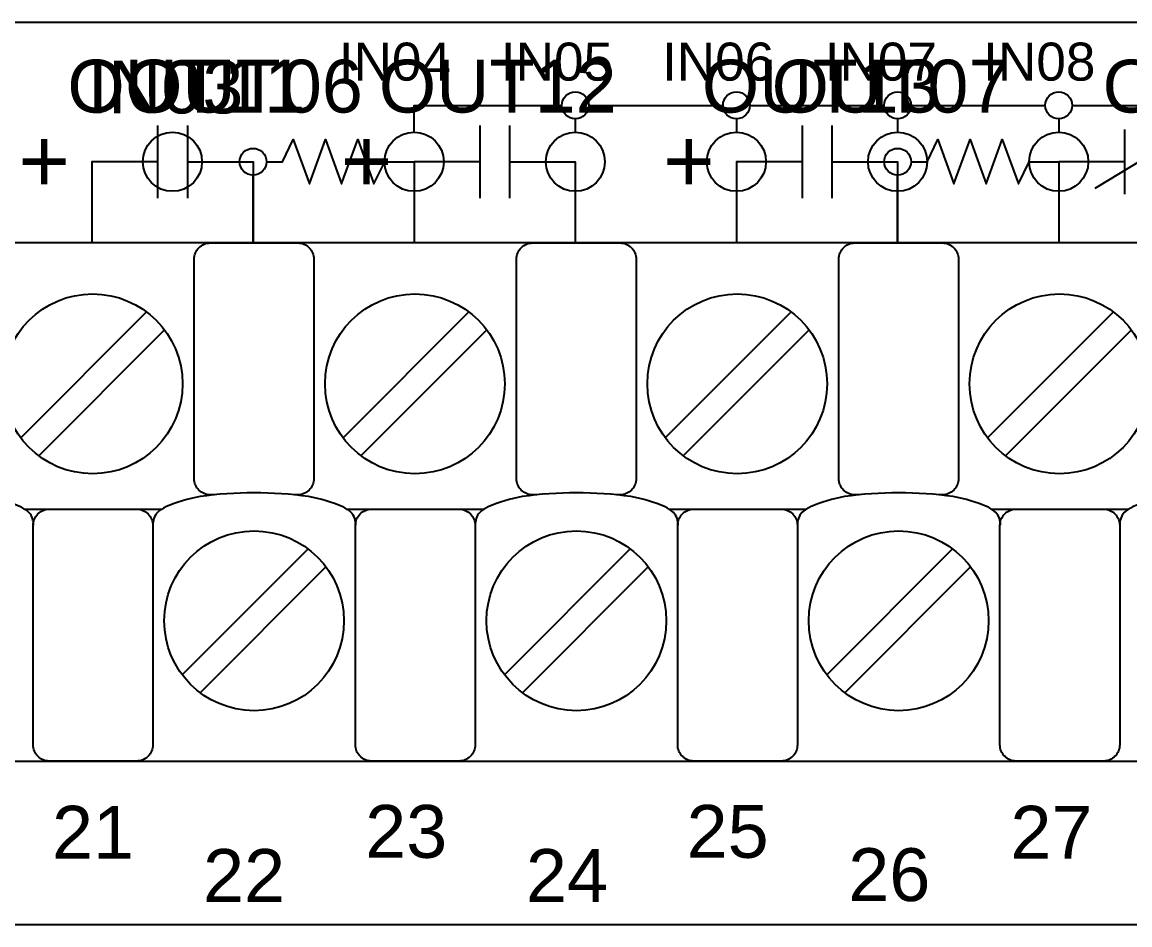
# Model space of a CAD drawing. Extents: x 1 to 47, y 1 to 35.
# Drawn here: x 34.105 to 36.167, y 12.644 to 14.324 of the extents above; entities that cross this region are included whole.
import ezdxf

# ---------------------------------------------------------------- set-up
doc = ezdxf.new("R2010")
doc.units = 0
doc.header["$MEASUREMENT"] = 0
for name, color, linetype in [('5_01__0__EMPTY', 7, 'CONTINUOUS'), ('5_02__1___8__INDEPENDENT_I', 7, 'CONTINUOUS'), ('5_03__2___8__OPTOISOLATED_', 7, 'CONTINUOUS'), ('5_04__4___24__OPTOISOLATED', 7, 'CONTINUOUS'), ('5_05__5___8__INDEPENDENT_I', 7, 'CONTINUOUS'), ('5_06__6___8__INDEPENDENT_I', 7, 'CONTINUOUS'), ('5_07__7___8__OPTOISOLATED_', 7, 'CONTINUOUS'), ('5_08__8___8__OPTOISOLATED_', 7, 'CONTINUOUS'), ('7_00______DWG_', 7, 'CONTINUOUS')]:
    doc.layers.add(name, color=color, linetype=linetype)
doc.styles.add('ARIAL', font='arial.ttf')

msp = doc.modelspace()

# ---------------------------------------------------------------- linework, layer by layer
at = {"layer": '5_01__0__EMPTY'}
msp.add_lwpolyline([(32.925, 12.9785, 0.414213), (32.955, 12.9485), (37.9368, 12.9485, 0.414214), (37.9668, 12.9785), (37.9668, 13.2915), (38.0577, 13.5363, 0.480048), (37.9127, 13.7345), (37.6785, 13.7345, -0.414214), (37.6485, 13.7645), (37.6485, 13.8826, 0.414212), (37.6185, 13.9126), (37.6185, 13.9127), (32.6374, 13.9127, 0.414215), (32.6074, 13.8827), (32.6075, 13.5698), (32.5166, 13.325, 0.47859), (32.6616, 13.1265), (32.895, 13.1265, -0.414214), (32.925, 13.0965)], format="xyb", close=True, dxfattribs=at)
msp.add_lwpolyline([(32.925, 12.9785, 0.414213), (32.955, 12.9485), (37.9368, 12.9485, 0.414214), (37.9668, 12.9785), (37.9668, 13.2915), (38.0577, 13.5363, 0.480048), (37.9127, 13.7345), (37.6785, 13.7345, -0.414214), (37.6485, 13.7645), (37.6485, 13.8826, 0.414212), (37.6185, 13.9126), (37.6185, 13.9127), (32.6374, 13.9127, 0.414215), (32.6074, 13.8827), (32.6075, 13.5698), (32.5166, 13.325, 0.47859), (32.6616, 13.1265), (32.895, 13.1265, -0.414214), (32.925, 13.0965)], format="xyb", close=True, dxfattribs=at)
at = {"layer": '5_02__1___8__INDEPENDENT_I'}
for points in [[(34.3573, 14.1313), (34.3573, 13.9963)], [(34.4129, 14.1313), (34.4129, 13.9963)], [(34.9573, 14.1313), (34.9573, 13.9963)], [(35.0129, 14.1313), (35.0129, 13.9963)], [(35.5573, 14.1313), (35.5573, 13.9963)], [(35.6129, 14.1313), (35.6129, 13.9963)], [(36.2676, 14.1138), (36.1026, 14.0138)], [(36.1573, 14.1238), (36.1573, 14.0038)], [(34.3573, 14.0638), (34.2351, 14.0638), (34.2351, 13.9127)], [(34.4129, 14.0638), (34.5351, 14.0638), (34.5351, 13.9127)], [(34.9573, 14.0638), (34.8351, 14.0638), (34.8351, 13.9127)], [(35.0129, 14.0638), (35.1351, 14.0638), (35.1351, 13.9127)], [(35.5573, 14.0638), (35.4351, 14.0638), (35.4351, 13.9127)], [(35.6129, 14.0638), (35.7351, 14.0638), (35.7351, 13.9127)], [(36.1573, 14.0638), (36.0351, 14.0638), (36.0351, 13.9127)], [(34.3369, 13.7843), (34.1027, 13.5501)], [(34.9369, 13.7843), (34.7027, 13.5501)], [(35.5369, 13.7843), (35.3027, 13.5501)], [(36.1369, 13.7843), (35.9027, 13.5501)], [(34.3703, 13.7509), (34.1361, 13.5167)], [(34.9703, 13.7509), (34.7361, 13.5167)], [(35.5703, 13.7509), (35.3361, 13.5167)], [(36.1703, 13.7509), (35.9361, 13.5167)], [(34.11, 13.4172), (34.3651, 13.4172)], [(34.71, 13.4172), (34.9651, 13.4172)], [(35.31, 13.4172), (35.5651, 13.4172)], [(35.91, 13.4172), (36.1651, 13.4172)], [(34.6375, 13.3433), (34.4033, 13.1091)], [(35.2375, 13.3433), (35.0033, 13.1091)], [(35.8375, 13.3433), (35.6033, 13.1091)], [(34.6709, 13.3099), (34.4368, 13.0757)], [(35.2709, 13.3099), (35.0368, 13.0757)], [(35.8709, 13.3099), (35.6368, 13.0757)]]:
    msp.add_lwpolyline(points, dxfattribs=at)
msp.add_lwpolyline([(32.925, 12.9785, 0.414213), (32.955, 12.9485), (37.9368, 12.9485, 0.414214), (37.9668, 12.9785), (37.9668, 13.2915), (38.0577, 13.5363, 0.480048), (37.9127, 13.7345), (37.6785, 13.7345, -0.414214), (37.6485, 13.7645), (37.6485, 13.8826, 0.414212), (37.6185, 13.9126), (37.6185, 13.9127), (32.6374, 13.9127, 0.414215), (32.6074, 13.8827), (32.6075, 13.5698), (32.5166, 13.325, 0.47859), (32.6616, 13.1265), (32.895, 13.1265, -0.414214), (32.925, 13.0965)], format="xyb", close=True, dxfattribs=at)
for points in [[(34.4635, 13.4439), (34.4556, 13.4439, -0.414214), (34.4256, 13.4739), (34.4256, 13.8827, -0.414214), (34.4556, 13.9127), (34.6184, 13.9127, -0.414214), (34.6484, 13.8827), (34.6484, 13.4739, -0.414214), (34.6184, 13.4439), (34.6116, 13.4439)], [(35.0635, 13.4439), (35.0556, 13.4439, -0.414214), (35.0256, 13.4739), (35.0256, 13.8827, -0.414214), (35.0556, 13.9127), (35.2184, 13.9127, -0.414214), (35.2484, 13.8827), (35.2484, 13.4739, -0.414214), (35.2184, 13.4439), (35.2116, 13.4439)], [(35.6635, 13.4439), (35.6556, 13.4439, -0.414214), (35.6256, 13.4739), (35.6256, 13.8827, -0.414214), (35.6556, 13.9127), (35.8184, 13.9127, -0.414214), (35.8484, 13.8827), (35.8484, 13.4739, -0.414214), (35.8184, 13.4439), (35.8116, 13.4439)], [(34.1265, 13.3872, 0.191033), (34.118, 13.4111, 0.081668), (34.1023, 13.4213, 0.0591), (34.0386, 13.4407, 0.034646), (33.9371, 13.4477, 0.03436), (33.8364, 13.4407, 0.0591), (33.7727, 13.4213, 0.081668), (33.7571, 13.4111, 0.191033), (33.7486, 13.3872)], [(34.7265, 13.3872, 0.191033), (34.718, 13.4111, 0.081668), (34.7024, 13.4213, 0.0591), (34.6386, 13.4407, 0.034646), (34.5371, 13.4477, 0.03436), (34.4364, 13.4407, 0.0591), (34.3727, 13.4213, 0.081668), (34.3571, 13.4111, 0.191033), (34.3486, 13.3872)], [(35.3265, 13.3872, 0.191033), (35.318, 13.4111, 0.081668), (35.3024, 13.4213, 0.0591), (35.2387, 13.4407, 0.034646), (35.1371, 13.4477, 0.03436), (35.0364, 13.4407, 0.0591), (34.9727, 13.4213, 0.081668), (34.9571, 13.4111, 0.191033), (34.9486, 13.3872)], [(35.9265, 13.3872, 0.191033), (35.918, 13.4111, 0.081668), (35.9024, 13.4213, 0.0591), (35.8387, 13.4407, 0.034646), (35.7371, 13.4477, 0.03436), (35.6364, 13.4407, 0.0591), (35.5727, 13.4213, 0.081668), (35.5571, 13.4111, 0.191033), (35.5486, 13.3872)], [(36.5265, 13.3872, 0.191033), (36.518, 13.4111, 0.081668), (36.5024, 13.4213, 0.0591), (36.4387, 13.4407, 0.034646), (36.3371, 13.4477, 0.03436), (36.2364, 13.4407, 0.0591), (36.1727, 13.4213, 0.081668), (36.1571, 13.4111, 0.191033), (36.1486, 13.3872)], [(34.3186, 13.4172, -0.414214), (34.3486, 13.3872), (34.3486, 12.9785, -0.414214), (34.3186, 12.9485), (34.1557, 12.9485, -0.414214), (34.1257, 12.9785), (34.1257, 13.3872, -0.414214), (34.1557, 13.4172)], [(34.9186, 13.4172, -0.414214), (34.9486, 13.3872), (34.9486, 12.9785, -0.414214), (34.9186, 12.9485), (34.7557, 12.9485, -0.414214), (34.7257, 12.9785), (34.7257, 13.3872, -0.414214), (34.7557, 13.4172)], [(35.5186, 13.4172, -0.414214), (35.5486, 13.3872), (35.5486, 12.9785, -0.414214), (35.5186, 12.9485), (35.3557, 12.9485, -0.414214), (35.3257, 12.9785), (35.3257, 13.3872, -0.414214), (35.3557, 13.4172)], [(36.1186, 13.4172, -0.414214), (36.1486, 13.3872), (36.1486, 12.9785, -0.414214), (36.1186, 12.9485), (35.9557, 12.9485, -0.414214), (35.9257, 12.9785), (35.9257, 13.3872, -0.414214), (35.9557, 13.4172)]]:
    msp.add_lwpolyline(points, format="xyb", dxfattribs=at)
for centre in [(34.2365, 13.6505), (34.8365, 13.6505), (35.4365, 13.6505), (36.0365, 13.6505), (34.5371, 13.2095), (35.1371, 13.2095), (35.7371, 13.2095)]:
    msp.add_circle(centre, 0.1673, dxfattribs=at)
at = {"layer": '5_03__2___8__OPTOISOLATED_'}
for points in [[(34.3573, 14.1313), (34.3573, 13.9963)], [(34.4129, 14.1313), (34.4129, 13.9963)], [(34.9573, 14.1313), (34.9573, 13.9963)], [(35.0129, 14.1313), (35.0129, 13.9963)], [(35.5573, 14.1313), (35.5573, 13.9963)], [(35.6129, 14.1313), (35.6129, 13.9963)], [(36.2676, 14.1138), (36.1026, 14.0138)], [(36.1573, 14.1238), (36.1573, 14.0038)], [(34.3573, 14.0638), (34.2351, 14.0638), (34.2351, 13.9127)], [(34.4129, 14.0638), (34.5351, 14.0638), (34.5351, 13.9127)], [(34.9573, 14.0638), (34.8351, 14.0638), (34.8351, 13.9127)], [(35.0129, 14.0638), (35.1351, 14.0638), (35.1351, 13.9127)], [(35.5573, 14.0638), (35.4351, 14.0638), (35.4351, 13.9127)], [(35.6129, 14.0638), (35.7351, 14.0638), (35.7351, 13.9127)], [(36.1573, 14.0638), (36.0351, 14.0638), (36.0351, 13.9127)], [(34.3369, 13.7843), (34.1027, 13.5501)], [(34.9369, 13.7843), (34.7027, 13.5501)], [(35.5369, 13.7843), (35.3027, 13.5501)], [(36.1369, 13.7843), (35.9027, 13.5501)], [(34.3703, 13.7509), (34.1361, 13.5167)], [(34.9703, 13.7509), (34.7361, 13.5167)], [(35.5703, 13.7509), (35.3361, 13.5167)], [(36.1703, 13.7509), (35.9361, 13.5167)], [(34.11, 13.4172), (34.3651, 13.4172)], [(34.71, 13.4172), (34.9651, 13.4172)], [(35.31, 13.4172), (35.5651, 13.4172)], [(35.91, 13.4172), (36.1651, 13.4172)], [(34.6375, 13.3433), (34.4033, 13.1091)], [(35.2375, 13.3433), (35.0033, 13.1091)], [(35.8375, 13.3433), (35.6033, 13.1091)], [(34.6709, 13.3099), (34.4368, 13.0757)], [(35.2709, 13.3099), (35.0368, 13.0757)], [(35.8709, 13.3099), (35.6368, 13.0757)]]:
    msp.add_lwpolyline(points, dxfattribs=at)
msp.add_lwpolyline([(32.925, 12.9785, 0.414213), (32.955, 12.9485), (37.9368, 12.9485, 0.414214), (37.9668, 12.9785), (37.9668, 13.2915), (38.0577, 13.5363, 0.480048), (37.9127, 13.7345), (37.6785, 13.7345, -0.414214), (37.6485, 13.7645), (37.6485, 13.8826, 0.414212), (37.6185, 13.9126), (37.6185, 13.9127), (32.6374, 13.9127, 0.414215), (32.6074, 13.8827), (32.6075, 13.5698), (32.5166, 13.325, 0.47859), (32.6616, 13.1265), (32.895, 13.1265, -0.414214), (32.925, 13.0965)], format="xyb", close=True, dxfattribs=at)
for points in [[(34.4635, 13.4439), (34.4556, 13.4439, -0.414214), (34.4256, 13.4739), (34.4256, 13.8827, -0.414214), (34.4556, 13.9127), (34.6184, 13.9127, -0.414214), (34.6484, 13.8827), (34.6484, 13.4739, -0.414214), (34.6184, 13.4439), (34.6116, 13.4439)], [(35.0635, 13.4439), (35.0556, 13.4439, -0.414214), (35.0256, 13.4739), (35.0256, 13.8827, -0.414214), (35.0556, 13.9127), (35.2184, 13.9127, -0.414214), (35.2484, 13.8827), (35.2484, 13.4739, -0.414214), (35.2184, 13.4439), (35.2116, 13.4439)], [(35.6635, 13.4439), (35.6556, 13.4439, -0.414214), (35.6256, 13.4739), (35.6256, 13.8827, -0.414214), (35.6556, 13.9127), (35.8184, 13.9127, -0.414214), (35.8484, 13.8827), (35.8484, 13.4739, -0.414214), (35.8184, 13.4439), (35.8116, 13.4439)], [(34.1265, 13.3872, 0.191033), (34.118, 13.4111, 0.081668), (34.1023, 13.4213, 0.0591), (34.0386, 13.4407, 0.034646), (33.9371, 13.4477, 0.03436), (33.8364, 13.4407, 0.0591), (33.7727, 13.4213, 0.081668), (33.7571, 13.4111, 0.191033), (33.7486, 13.3872)], [(34.7265, 13.3872, 0.191033), (34.718, 13.4111, 0.081668), (34.7024, 13.4213, 0.0591), (34.6386, 13.4407, 0.034646), (34.5371, 13.4477, 0.03436), (34.4364, 13.4407, 0.0591), (34.3727, 13.4213, 0.081668), (34.3571, 13.4111, 0.191033), (34.3486, 13.3872)], [(35.3265, 13.3872, 0.191033), (35.318, 13.4111, 0.081668), (35.3024, 13.4213, 0.0591), (35.2387, 13.4407, 0.034646), (35.1371, 13.4477, 0.03436), (35.0364, 13.4407, 0.0591), (34.9727, 13.4213, 0.081668), (34.9571, 13.4111, 0.191033), (34.9486, 13.3872)], [(35.9265, 13.3872, 0.191033), (35.918, 13.4111, 0.081668), (35.9024, 13.4213, 0.0591), (35.8387, 13.4407, 0.034646), (35.7371, 13.4477, 0.03436), (35.6364, 13.4407, 0.0591), (35.5727, 13.4213, 0.081668), (35.5571, 13.4111, 0.191033), (35.5486, 13.3872)], [(36.5265, 13.3872, 0.191033), (36.518, 13.4111, 0.081668), (36.5024, 13.4213, 0.0591), (36.4387, 13.4407, 0.034646), (36.3371, 13.4477, 0.03436), (36.2364, 13.4407, 0.0591), (36.1727, 13.4213, 0.081668), (36.1571, 13.4111, 0.191033), (36.1486, 13.3872)], [(34.3186, 13.4172, -0.414214), (34.3486, 13.3872), (34.3486, 12.9785, -0.414214), (34.3186, 12.9485), (34.1557, 12.9485, -0.414214), (34.1257, 12.9785), (34.1257, 13.3872, -0.414214), (34.1557, 13.4172)], [(34.9186, 13.4172, -0.414214), (34.9486, 13.3872), (34.9486, 12.9785, -0.414214), (34.9186, 12.9485), (34.7557, 12.9485, -0.414214), (34.7257, 12.9785), (34.7257, 13.3872, -0.414214), (34.7557, 13.4172)], [(35.5186, 13.4172, -0.414214), (35.5486, 13.3872), (35.5486, 12.9785, -0.414214), (35.5186, 12.9485), (35.3557, 12.9485, -0.414214), (35.3257, 12.9785), (35.3257, 13.3872, -0.414214), (35.3557, 13.4172)], [(36.1186, 13.4172, -0.414214), (36.1486, 13.3872), (36.1486, 12.9785, -0.414214), (36.1186, 12.9485), (35.9557, 12.9485, -0.414214), (35.9257, 12.9785), (35.9257, 13.3872, -0.414214), (35.9557, 13.4172)]]:
    msp.add_lwpolyline(points, format="xyb", dxfattribs=at)
for centre in [(34.2365, 13.6505), (34.8365, 13.6505), (35.4365, 13.6505), (36.0365, 13.6505), (34.5371, 13.2095), (35.1371, 13.2095), (35.7371, 13.2095)]:
    msp.add_circle(centre, 0.1673, dxfattribs=at)
at = {"layer": '5_04__4___24__OPTOISOLATED'}
for points in [[(34.8351, 14.1188), (34.8351, 14.1688), (35.1101, 14.1688)], [(35.1601, 14.1688), (35.4101, 14.1688)], [(35.4601, 14.1688), (35.7101, 14.1688)], [(35.7601, 14.1688), (36.0101, 14.1688)], [(36.0601, 14.1688), (36.3101, 14.1688)], [(35.1351, 14.1438), (35.1351, 14.1188)], [(35.4351, 14.1438), (35.4351, 14.1188)], [(35.7351, 14.1438), (35.7351, 14.1188)], [(36.0351, 14.1438), (36.0351, 14.1188)], [(34.3301, 14.0638), (34.2351, 14.0638), (34.2351, 13.9127)], [(34.4401, 14.0638), (34.5351, 14.0638), (34.5351, 13.9127)], [(34.8351, 14.0088), (34.8351, 13.9127)], [(35.1351, 14.0088), (35.1351, 13.9127)], [(35.4351, 14.0088), (35.4351, 13.9127)], [(35.7351, 14.0088), (35.7351, 13.9127)], [(36.0351, 14.0088), (36.0351, 13.9127)], [(34.3369, 13.7843), (34.1027, 13.5501)], [(34.9369, 13.7843), (34.7027, 13.5501)], [(35.5369, 13.7843), (35.3027, 13.5501)], [(36.1369, 13.7843), (35.9027, 13.5501)], [(34.3703, 13.7509), (34.1361, 13.5167)], [(34.9703, 13.7509), (34.7361, 13.5167)], [(35.5703, 13.7509), (35.3361, 13.5167)], [(36.1703, 13.7509), (35.9361, 13.5167)], [(34.11, 13.4172), (34.3651, 13.4172)], [(34.71, 13.4172), (34.9651, 13.4172)], [(35.31, 13.4172), (35.5651, 13.4172)], [(35.91, 13.4172), (36.1651, 13.4172)], [(34.6375, 13.3433), (34.4033, 13.1091)], [(35.2375, 13.3433), (35.0033, 13.1091)], [(35.8375, 13.3433), (35.6033, 13.1091)], [(34.6709, 13.3099), (34.4368, 13.0757)], [(35.2709, 13.3099), (35.0368, 13.0757)], [(35.8709, 13.3099), (35.6368, 13.0757)]]:
    msp.add_lwpolyline(points, dxfattribs=at)
msp.add_lwpolyline([(32.925, 12.9785, 0.414213), (32.955, 12.9485), (37.9368, 12.9485, 0.414214), (37.9668, 12.9785), (37.9668, 13.2915), (38.0577, 13.5363, 0.480048), (37.9127, 13.7345), (37.6785, 13.7345, -0.414214), (37.6485, 13.7645), (37.6485, 13.8826, 0.414212), (37.6185, 13.9126), (37.6185, 13.9127), (32.6374, 13.9127, 0.414215), (32.6074, 13.8827), (32.6075, 13.5698), (32.5166, 13.325, 0.47859), (32.6616, 13.1265), (32.895, 13.1265, -0.414214), (32.925, 13.0965)], format="xyb", close=True, dxfattribs=at)
for points in [[(34.4635, 13.4439), (34.4556, 13.4439, -0.414214), (34.4256, 13.4739), (34.4256, 13.8827, -0.414214), (34.4556, 13.9127), (34.6184, 13.9127, -0.414214), (34.6484, 13.8827), (34.6484, 13.4739, -0.414214), (34.6184, 13.4439), (34.6116, 13.4439)], [(35.0635, 13.4439), (35.0556, 13.4439, -0.414214), (35.0256, 13.4739), (35.0256, 13.8827, -0.414214), (35.0556, 13.9127), (35.2184, 13.9127, -0.414214), (35.2484, 13.8827), (35.2484, 13.4739, -0.414214), (35.2184, 13.4439), (35.2116, 13.4439)], [(35.6635, 13.4439), (35.6556, 13.4439, -0.414214), (35.6256, 13.4739), (35.6256, 13.8827, -0.414214), (35.6556, 13.9127), (35.8184, 13.9127, -0.414214), (35.8484, 13.8827), (35.8484, 13.4739, -0.414214), (35.8184, 13.4439), (35.8116, 13.4439)], [(34.1265, 13.3872, 0.191033), (34.118, 13.4111, 0.081668), (34.1023, 13.4213, 0.0591), (34.0386, 13.4407, 0.034646), (33.9371, 13.4477, 0.03436), (33.8364, 13.4407, 0.0591), (33.7727, 13.4213, 0.081668), (33.7571, 13.4111, 0.191033), (33.7486, 13.3872)], [(34.7265, 13.3872, 0.191033), (34.718, 13.4111, 0.081668), (34.7024, 13.4213, 0.0591), (34.6386, 13.4407, 0.034646), (34.5371, 13.4477, 0.03436), (34.4364, 13.4407, 0.0591), (34.3727, 13.4213, 0.081668), (34.3571, 13.4111, 0.191033), (34.3486, 13.3872)], [(35.3265, 13.3872, 0.191033), (35.318, 13.4111, 0.081668), (35.3024, 13.4213, 0.0591), (35.2387, 13.4407, 0.034646), (35.1371, 13.4477, 0.03436), (35.0364, 13.4407, 0.0591), (34.9727, 13.4213, 0.081668), (34.9571, 13.4111, 0.191033), (34.9486, 13.3872)], [(35.9265, 13.3872, 0.191033), (35.918, 13.4111, 0.081668), (35.9024, 13.4213, 0.0591), (35.8387, 13.4407, 0.034646), (35.7371, 13.4477, 0.03436), (35.6364, 13.4407, 0.0591), (35.5727, 13.4213, 0.081668), (35.5571, 13.4111, 0.191033), (35.5486, 13.3872)], [(36.5265, 13.3872, 0.191033), (36.518, 13.4111, 0.081668), (36.5024, 13.4213, 0.0591), (36.4387, 13.4407, 0.034646), (36.3371, 13.4477, 0.03436), (36.2364, 13.4407, 0.0591), (36.1727, 13.4213, 0.081668), (36.1571, 13.4111, 0.191033), (36.1486, 13.3872)], [(34.3186, 13.4172, -0.414214), (34.3486, 13.3872), (34.3486, 12.9785, -0.414214), (34.3186, 12.9485), (34.1557, 12.9485, -0.414214), (34.1257, 12.9785), (34.1257, 13.3872, -0.414214), (34.1557, 13.4172)], [(34.9186, 13.4172, -0.414214), (34.9486, 13.3872), (34.9486, 12.9785, -0.414214), (34.9186, 12.9485), (34.7557, 12.9485, -0.414214), (34.7257, 12.9785), (34.7257, 13.3872, -0.414214), (34.7557, 13.4172)], [(35.5186, 13.4172, -0.414214), (35.5486, 13.3872), (35.5486, 12.9785, -0.414214), (35.5186, 12.9485), (35.3557, 12.9485, -0.414214), (35.3257, 12.9785), (35.3257, 13.3872, -0.414214), (35.3557, 13.4172)], [(36.1186, 13.4172, -0.414214), (36.1486, 13.3872), (36.1486, 12.9785, -0.414214), (36.1186, 12.9485), (35.9557, 12.9485, -0.414214), (35.9257, 12.9785), (35.9257, 13.3872, -0.414214), (35.9557, 13.4172)]]:
    msp.add_lwpolyline(points, format="xyb", dxfattribs=at)
for centre, radius in [((35.1351, 14.1688), 0.025), ((35.4351, 14.1688), 0.025), ((35.7351, 14.1688), 0.025), ((36.0351, 14.1688), 0.025), ((34.3851, 14.0638), 0.055), ((34.8351, 14.0638), 0.055), ((35.1351, 14.0638), 0.055), ((35.4351, 14.0638), 0.055), ((35.7351, 14.0638), 0.055), ((36.0351, 14.0638), 0.055), ((34.2365, 13.6505), 0.1673), ((34.8365, 13.6505), 0.1673), ((35.4365, 13.6505), 0.1673), ((36.0365, 13.6505), 0.1673), ((34.5371, 13.2095), 0.1673), ((35.1371, 13.2095), 0.1673), ((35.7371, 13.2095), 0.1673)]:
    msp.add_circle(centre, radius, dxfattribs=at)
at = {"layer": '5_05__5___8__INDEPENDENT_I'}
for points in [[(34.3573, 14.1238), (34.3573, 14.0038)], [(34.413, 14.1238), (34.413, 14.0038)], [(35.5573, 14.1238), (35.5573, 14.0038)], [(35.6129, 14.1238), (35.6129, 14.0038)], [(34.5602, 14.0638), (34.5901, 14.0638), (34.6101, 14.1051), (34.6401, 14.0226), (34.6701, 14.1051), (34.7001, 14.0226), (34.7302, 14.1051), (34.7602, 14.0226), (34.7802, 14.0638), (34.8352, 14.0638), (34.8352, 13.9127)], [(35.7601, 14.0638), (35.7901, 14.0638), (35.8101, 14.1051), (35.8401, 14.0226), (35.8701, 14.1051), (35.9001, 14.0226), (35.9301, 14.1051), (35.9602, 14.0226), (35.9802, 14.0638), (36.0351, 14.0638), (36.0351, 13.9127)], [(34.3573, 14.0638), (34.2352, 14.0638), (34.2352, 13.9127)], [(34.413, 14.0638), (34.5102, 14.0638)], [(35.5573, 14.0638), (35.4351, 14.0638), (35.4351, 13.9127)], [(35.6129, 14.0638), (35.7101, 14.0638)], [(34.5352, 13.9127), (34.5352, 14.0388)], [(35.7351, 13.9127), (35.7351, 14.0388)], [(34.3369, 13.7843), (34.1027, 13.5501)], [(34.9369, 13.7843), (34.7027, 13.5501)], [(35.5369, 13.7843), (35.3027, 13.5501)], [(36.1369, 13.7843), (35.9027, 13.5501)], [(34.3703, 13.7509), (34.1361, 13.5167)], [(34.9703, 13.7509), (34.7361, 13.5167)], [(35.5703, 13.7509), (35.3361, 13.5167)], [(36.1703, 13.7509), (35.9361, 13.5167)], [(34.11, 13.4172), (34.3651, 13.4172)], [(34.71, 13.4172), (34.9651, 13.4172)], [(35.31, 13.4172), (35.5651, 13.4172)], [(35.91, 13.4172), (36.1651, 13.4172)], [(34.6375, 13.3433), (34.4033, 13.1091)], [(35.2375, 13.3433), (35.0033, 13.1091)], [(35.8375, 13.3433), (35.6033, 13.1091)], [(34.6709, 13.3099), (34.4368, 13.0757)], [(35.2709, 13.3099), (35.0368, 13.0757)], [(35.8709, 13.3099), (35.6368, 13.0757)]]:
    msp.add_lwpolyline(points, dxfattribs=at)
msp.add_lwpolyline([(32.925, 12.9785, 0.414213), (32.955, 12.9485), (37.9368, 12.9485, 0.414214), (37.9668, 12.9785), (37.9668, 13.2915), (38.0577, 13.5363, 0.480048), (37.9127, 13.7345), (37.6785, 13.7345, -0.414214), (37.6485, 13.7645), (37.6485, 13.8826, 0.414212), (37.6185, 13.9126), (37.6185, 13.9127), (32.6374, 13.9127, 0.414215), (32.6074, 13.8827), (32.6075, 13.5698), (32.5166, 13.325, 0.47859), (32.6616, 13.1265), (32.895, 13.1265, -0.414214), (32.925, 13.0965)], format="xyb", close=True, dxfattribs=at)
for points in [[(34.4635, 13.4439), (34.4556, 13.4439, -0.414214), (34.4256, 13.4739), (34.4256, 13.8827, -0.414214), (34.4556, 13.9127), (34.6184, 13.9127, -0.414214), (34.6484, 13.8827), (34.6484, 13.4739, -0.414214), (34.6184, 13.4439), (34.6116, 13.4439)], [(35.0635, 13.4439), (35.0556, 13.4439, -0.414214), (35.0256, 13.4739), (35.0256, 13.8827, -0.414214), (35.0556, 13.9127), (35.2184, 13.9127, -0.414214), (35.2484, 13.8827), (35.2484, 13.4739, -0.414214), (35.2184, 13.4439), (35.2116, 13.4439)], [(35.6635, 13.4439), (35.6556, 13.4439, -0.414214), (35.6256, 13.4739), (35.6256, 13.8827, -0.414214), (35.6556, 13.9127), (35.8184, 13.9127, -0.414214), (35.8484, 13.8827), (35.8484, 13.4739, -0.414214), (35.8184, 13.4439), (35.8116, 13.4439)], [(34.1265, 13.3872, 0.191033), (34.118, 13.4111, 0.081668), (34.1023, 13.4213, 0.0591), (34.0386, 13.4407, 0.034646), (33.9371, 13.4477, 0.03436), (33.8364, 13.4407, 0.0591), (33.7727, 13.4213, 0.081668), (33.7571, 13.4111, 0.191033), (33.7486, 13.3872)], [(34.7265, 13.3872, 0.191033), (34.718, 13.4111, 0.081668), (34.7024, 13.4213, 0.0591), (34.6386, 13.4407, 0.034646), (34.5371, 13.4477, 0.03436), (34.4364, 13.4407, 0.0591), (34.3727, 13.4213, 0.081668), (34.3571, 13.4111, 0.191033), (34.3486, 13.3872)], [(35.3265, 13.3872, 0.191033), (35.318, 13.4111, 0.081668), (35.3024, 13.4213, 0.0591), (35.2387, 13.4407, 0.034646), (35.1371, 13.4477, 0.03436), (35.0364, 13.4407, 0.0591), (34.9727, 13.4213, 0.081668), (34.9571, 13.4111, 0.191033), (34.9486, 13.3872)], [(35.9265, 13.3872, 0.191033), (35.918, 13.4111, 0.081668), (35.9024, 13.4213, 0.0591), (35.8387, 13.4407, 0.034646), (35.7371, 13.4477, 0.03436), (35.6364, 13.4407, 0.0591), (35.5727, 13.4213, 0.081668), (35.5571, 13.4111, 0.191033), (35.5486, 13.3872)], [(36.5265, 13.3872, 0.191033), (36.518, 13.4111, 0.081668), (36.5024, 13.4213, 0.0591), (36.4387, 13.4407, 0.034646), (36.3371, 13.4477, 0.03436), (36.2364, 13.4407, 0.0591), (36.1727, 13.4213, 0.081668), (36.1571, 13.4111, 0.191033), (36.1486, 13.3872)], [(34.3186, 13.4172, -0.414214), (34.3486, 13.3872), (34.3486, 12.9785, -0.414214), (34.3186, 12.9485), (34.1557, 12.9485, -0.414214), (34.1257, 12.9785), (34.1257, 13.3872, -0.414214), (34.1557, 13.4172)], [(34.9186, 13.4172, -0.414214), (34.9486, 13.3872), (34.9486, 12.9785, -0.414214), (34.9186, 12.9485), (34.7557, 12.9485, -0.414214), (34.7257, 12.9785), (34.7257, 13.3872, -0.414214), (34.7557, 13.4172)], [(35.5186, 13.4172, -0.414214), (35.5486, 13.3872), (35.5486, 12.9785, -0.414214), (35.5186, 12.9485), (35.3557, 12.9485, -0.414214), (35.3257, 12.9785), (35.3257, 13.3872, -0.414214), (35.3557, 13.4172)], [(36.1186, 13.4172, -0.414214), (36.1486, 13.3872), (36.1486, 12.9785, -0.414214), (36.1186, 12.9485), (35.9557, 12.9485, -0.414214), (35.9257, 12.9785), (35.9257, 13.3872, -0.414214), (35.9557, 13.4172)]]:
    msp.add_lwpolyline(points, format="xyb", dxfattribs=at)
for centre, radius in [((34.5352, 14.0638), 0.025), ((35.7351, 14.0638), 0.025), ((34.2365, 13.6505), 0.1673), ((34.8365, 13.6505), 0.1673), ((35.4365, 13.6505), 0.1673), ((36.0365, 13.6505), 0.1673), ((34.5371, 13.2095), 0.1673), ((35.1371, 13.2095), 0.1673), ((35.7371, 13.2095), 0.1673)]:
    msp.add_circle(centre, radius, dxfattribs=at)
at = {"layer": '5_06__6___8__INDEPENDENT_I'}
for points in [[(34.3573, 14.1313), (34.3573, 13.9963)], [(34.4129, 14.1313), (34.4129, 13.9963)], [(34.9573, 14.1313), (34.9573, 13.9963)], [(35.0129, 14.1313), (35.0129, 13.9963)], [(35.5573, 14.1313), (35.5573, 13.9963)], [(35.6129, 14.1313), (35.6129, 13.9963)], [(36.2676, 14.1138), (36.1026, 14.0138)], [(36.1573, 14.1238), (36.1573, 14.0038)], [(34.3573, 14.0638), (34.2351, 14.0638), (34.2351, 13.9127)], [(34.4129, 14.0638), (34.5351, 14.0638), (34.5351, 13.9127)], [(34.9573, 14.0638), (34.8351, 14.0638), (34.8351, 13.9127)], [(35.0129, 14.0638), (35.1351, 14.0638), (35.1351, 13.9127)], [(35.5573, 14.0638), (35.4351, 14.0638), (35.4351, 13.9127)], [(35.6129, 14.0638), (35.7351, 14.0638), (35.7351, 13.9127)], [(36.1573, 14.0638), (36.0351, 14.0638), (36.0351, 13.9127)], [(34.3369, 13.7843), (34.1027, 13.5501)], [(34.9369, 13.7843), (34.7027, 13.5501)], [(35.5369, 13.7843), (35.3027, 13.5501)], [(36.1369, 13.7843), (35.9027, 13.5501)], [(34.3703, 13.7509), (34.1361, 13.5167)], [(34.9703, 13.7509), (34.7361, 13.5167)], [(35.5703, 13.7509), (35.3361, 13.5167)], [(36.1703, 13.7509), (35.9361, 13.5167)], [(34.11, 13.4172), (34.3651, 13.4172)], [(34.71, 13.4172), (34.9651, 13.4172)], [(35.31, 13.4172), (35.5651, 13.4172)], [(35.91, 13.4172), (36.1651, 13.4172)], [(34.6375, 13.3433), (34.4033, 13.1091)], [(35.2375, 13.3433), (35.0033, 13.1091)], [(35.8375, 13.3433), (35.6033, 13.1091)], [(34.6709, 13.3099), (34.4368, 13.0757)], [(35.2709, 13.3099), (35.0368, 13.0757)], [(35.8709, 13.3099), (35.6368, 13.0757)]]:
    msp.add_lwpolyline(points, dxfattribs=at)
msp.add_lwpolyline([(32.925, 12.9785, 0.414213), (32.955, 12.9485), (37.9368, 12.9485, 0.414214), (37.9668, 12.9785), (37.9668, 13.2915), (38.0577, 13.5363, 0.480048), (37.9127, 13.7345), (37.6785, 13.7345, -0.414214), (37.6485, 13.7645), (37.6485, 13.8826, 0.414212), (37.6185, 13.9126), (37.6185, 13.9127), (32.6374, 13.9127, 0.414215), (32.6074, 13.8827), (32.6075, 13.5698), (32.5166, 13.325, 0.47859), (32.6616, 13.1265), (32.895, 13.1265, -0.414214), (32.925, 13.0965)], format="xyb", close=True, dxfattribs=at)
for points in [[(34.4635, 13.4439), (34.4556, 13.4439, -0.414214), (34.4256, 13.4739), (34.4256, 13.8827, -0.414214), (34.4556, 13.9127), (34.6184, 13.9127, -0.414214), (34.6484, 13.8827), (34.6484, 13.4739, -0.414214), (34.6184, 13.4439), (34.6116, 13.4439)], [(35.0635, 13.4439), (35.0556, 13.4439, -0.414214), (35.0256, 13.4739), (35.0256, 13.8827, -0.414214), (35.0556, 13.9127), (35.2184, 13.9127, -0.414214), (35.2484, 13.8827), (35.2484, 13.4739, -0.414214), (35.2184, 13.4439), (35.2116, 13.4439)], [(35.6635, 13.4439), (35.6556, 13.4439, -0.414214), (35.6256, 13.4739), (35.6256, 13.8827, -0.414214), (35.6556, 13.9127), (35.8184, 13.9127, -0.414214), (35.8484, 13.8827), (35.8484, 13.4739, -0.414214), (35.8184, 13.4439), (35.8116, 13.4439)], [(34.1265, 13.3872, 0.191033), (34.118, 13.4111, 0.081668), (34.1023, 13.4213, 0.0591), (34.0386, 13.4407, 0.034646), (33.9371, 13.4477, 0.03436), (33.8364, 13.4407, 0.0591), (33.7727, 13.4213, 0.081668), (33.7571, 13.4111, 0.191033), (33.7486, 13.3872)], [(34.7265, 13.3872, 0.191033), (34.718, 13.4111, 0.081668), (34.7024, 13.4213, 0.0591), (34.6386, 13.4407, 0.034646), (34.5371, 13.4477, 0.03436), (34.4364, 13.4407, 0.0591), (34.3727, 13.4213, 0.081668), (34.3571, 13.4111, 0.191033), (34.3486, 13.3872)], [(35.3265, 13.3872, 0.191033), (35.318, 13.4111, 0.081668), (35.3024, 13.4213, 0.0591), (35.2387, 13.4407, 0.034646), (35.1371, 13.4477, 0.03436), (35.0364, 13.4407, 0.0591), (34.9727, 13.4213, 0.081668), (34.9571, 13.4111, 0.191033), (34.9486, 13.3872)], [(35.9265, 13.3872, 0.191033), (35.918, 13.4111, 0.081668), (35.9024, 13.4213, 0.0591), (35.8387, 13.4407, 0.034646), (35.7371, 13.4477, 0.03436), (35.6364, 13.4407, 0.0591), (35.5727, 13.4213, 0.081668), (35.5571, 13.4111, 0.191033), (35.5486, 13.3872)], [(36.5265, 13.3872, 0.191033), (36.518, 13.4111, 0.081668), (36.5024, 13.4213, 0.0591), (36.4387, 13.4407, 0.034646), (36.3371, 13.4477, 0.03436), (36.2364, 13.4407, 0.0591), (36.1727, 13.4213, 0.081668), (36.1571, 13.4111, 0.191033), (36.1486, 13.3872)], [(34.3186, 13.4172, -0.414214), (34.3486, 13.3872), (34.3486, 12.9785, -0.414214), (34.3186, 12.9485), (34.1557, 12.9485, -0.414214), (34.1257, 12.9785), (34.1257, 13.3872, -0.414214), (34.1557, 13.4172)], [(34.9186, 13.4172, -0.414214), (34.9486, 13.3872), (34.9486, 12.9785, -0.414214), (34.9186, 12.9485), (34.7557, 12.9485, -0.414214), (34.7257, 12.9785), (34.7257, 13.3872, -0.414214), (34.7557, 13.4172)], [(35.5186, 13.4172, -0.414214), (35.5486, 13.3872), (35.5486, 12.9785, -0.414214), (35.5186, 12.9485), (35.3557, 12.9485, -0.414214), (35.3257, 12.9785), (35.3257, 13.3872, -0.414214), (35.3557, 13.4172)], [(36.1186, 13.4172, -0.414214), (36.1486, 13.3872), (36.1486, 12.9785, -0.414214), (36.1186, 12.9485), (35.9557, 12.9485, -0.414214), (35.9257, 12.9785), (35.9257, 13.3872, -0.414214), (35.9557, 13.4172)]]:
    msp.add_lwpolyline(points, format="xyb", dxfattribs=at)
for centre in [(34.2365, 13.6505), (34.8365, 13.6505), (35.4365, 13.6505), (36.0365, 13.6505), (34.5371, 13.2095), (35.1371, 13.2095), (35.7371, 13.2095)]:
    msp.add_circle(centre, 0.1673, dxfattribs=at)
at = {"layer": '5_07__7___8__OPTOISOLATED_'}
for points in [[(34.3573, 14.1313), (34.3573, 13.9963)], [(34.4129, 14.1313), (34.4129, 13.9963)], [(34.9573, 14.1313), (34.9573, 13.9963)], [(35.0129, 14.1313), (35.0129, 13.9963)], [(35.5573, 14.1313), (35.5573, 13.9963)], [(35.6129, 14.1313), (35.6129, 13.9963)], [(36.2676, 14.1138), (36.1026, 14.0138)], [(36.1573, 14.1238), (36.1573, 14.0038)], [(34.3573, 14.0638), (34.2351, 14.0638), (34.2351, 13.9127)], [(34.4129, 14.0638), (34.5351, 14.0638), (34.5351, 13.9127)], [(34.9573, 14.0638), (34.8351, 14.0638), (34.8351, 13.9127)], [(35.0129, 14.0638), (35.1351, 14.0638), (35.1351, 13.9127)], [(35.5573, 14.0638), (35.4351, 14.0638), (35.4351, 13.9127)], [(35.6129, 14.0638), (35.7351, 14.0638), (35.7351, 13.9127)], [(36.1573, 14.0638), (36.0351, 14.0638), (36.0351, 13.9127)], [(34.3369, 13.7843), (34.1027, 13.5501)], [(34.9369, 13.7843), (34.7027, 13.5501)], [(35.5369, 13.7843), (35.3027, 13.5501)], [(36.1369, 13.7843), (35.9027, 13.5501)], [(34.3703, 13.7509), (34.1361, 13.5167)], [(34.9703, 13.7509), (34.7361, 13.5167)], [(35.5703, 13.7509), (35.3361, 13.5167)], [(36.1703, 13.7509), (35.9361, 13.5167)], [(34.11, 13.4172), (34.3651, 13.4172)], [(34.71, 13.4172), (34.9651, 13.4172)], [(35.31, 13.4172), (35.5651, 13.4172)], [(35.91, 13.4172), (36.1651, 13.4172)], [(34.6375, 13.3433), (34.4033, 13.1091)], [(35.2375, 13.3433), (35.0033, 13.1091)], [(35.8375, 13.3433), (35.6033, 13.1091)], [(34.6709, 13.3099), (34.4368, 13.0757)], [(35.2709, 13.3099), (35.0368, 13.0757)], [(35.8709, 13.3099), (35.6368, 13.0757)]]:
    msp.add_lwpolyline(points, dxfattribs=at)
msp.add_lwpolyline([(32.925, 12.9785, 0.414213), (32.955, 12.9485), (37.9368, 12.9485, 0.414214), (37.9668, 12.9785), (37.9668, 13.2915), (38.0577, 13.5363, 0.480048), (37.9127, 13.7345), (37.6785, 13.7345, -0.414214), (37.6485, 13.7645), (37.6485, 13.8826, 0.414212), (37.6185, 13.9126), (37.6185, 13.9127), (32.6374, 13.9127, 0.414215), (32.6074, 13.8827), (32.6075, 13.5698), (32.5166, 13.325, 0.47859), (32.6616, 13.1265), (32.895, 13.1265, -0.414214), (32.925, 13.0965)], format="xyb", close=True, dxfattribs=at)
for points in [[(34.4635, 13.4439), (34.4556, 13.4439, -0.414214), (34.4256, 13.4739), (34.4256, 13.8827, -0.414214), (34.4556, 13.9127), (34.6184, 13.9127, -0.414214), (34.6484, 13.8827), (34.6484, 13.4739, -0.414214), (34.6184, 13.4439), (34.6116, 13.4439)], [(35.0635, 13.4439), (35.0556, 13.4439, -0.414214), (35.0256, 13.4739), (35.0256, 13.8827, -0.414214), (35.0556, 13.9127), (35.2184, 13.9127, -0.414214), (35.2484, 13.8827), (35.2484, 13.4739, -0.414214), (35.2184, 13.4439), (35.2116, 13.4439)], [(35.6635, 13.4439), (35.6556, 13.4439, -0.414214), (35.6256, 13.4739), (35.6256, 13.8827, -0.414214), (35.6556, 13.9127), (35.8184, 13.9127, -0.414214), (35.8484, 13.8827), (35.8484, 13.4739, -0.414214), (35.8184, 13.4439), (35.8116, 13.4439)], [(34.1265, 13.3872, 0.191033), (34.118, 13.4111, 0.081668), (34.1023, 13.4213, 0.0591), (34.0386, 13.4407, 0.034646), (33.9371, 13.4477, 0.03436), (33.8364, 13.4407, 0.0591), (33.7727, 13.4213, 0.081668), (33.7571, 13.4111, 0.191033), (33.7486, 13.3872)], [(34.7265, 13.3872, 0.191033), (34.718, 13.4111, 0.081668), (34.7024, 13.4213, 0.0591), (34.6386, 13.4407, 0.034646), (34.5371, 13.4477, 0.03436), (34.4364, 13.4407, 0.0591), (34.3727, 13.4213, 0.081668), (34.3571, 13.4111, 0.191033), (34.3486, 13.3872)], [(35.3265, 13.3872, 0.191033), (35.318, 13.4111, 0.081668), (35.3024, 13.4213, 0.0591), (35.2387, 13.4407, 0.034646), (35.1371, 13.4477, 0.03436), (35.0364, 13.4407, 0.0591), (34.9727, 13.4213, 0.081668), (34.9571, 13.4111, 0.191033), (34.9486, 13.3872)], [(35.9265, 13.3872, 0.191033), (35.918, 13.4111, 0.081668), (35.9024, 13.4213, 0.0591), (35.8387, 13.4407, 0.034646), (35.7371, 13.4477, 0.03436), (35.6364, 13.4407, 0.0591), (35.5727, 13.4213, 0.081668), (35.5571, 13.4111, 0.191033), (35.5486, 13.3872)], [(36.5265, 13.3872, 0.191033), (36.518, 13.4111, 0.081668), (36.5024, 13.4213, 0.0591), (36.4387, 13.4407, 0.034646), (36.3371, 13.4477, 0.03436), (36.2364, 13.4407, 0.0591), (36.1727, 13.4213, 0.081668), (36.1571, 13.4111, 0.191033), (36.1486, 13.3872)], [(34.3186, 13.4172, -0.414214), (34.3486, 13.3872), (34.3486, 12.9785, -0.414214), (34.3186, 12.9485), (34.1557, 12.9485, -0.414214), (34.1257, 12.9785), (34.1257, 13.3872, -0.414214), (34.1557, 13.4172)], [(34.9186, 13.4172, -0.414214), (34.9486, 13.3872), (34.9486, 12.9785, -0.414214), (34.9186, 12.9485), (34.7557, 12.9485, -0.414214), (34.7257, 12.9785), (34.7257, 13.3872, -0.414214), (34.7557, 13.4172)], [(35.5186, 13.4172, -0.414214), (35.5486, 13.3872), (35.5486, 12.9785, -0.414214), (35.5186, 12.9485), (35.3557, 12.9485, -0.414214), (35.3257, 12.9785), (35.3257, 13.3872, -0.414214), (35.3557, 13.4172)], [(36.1186, 13.4172, -0.414214), (36.1486, 13.3872), (36.1486, 12.9785, -0.414214), (36.1186, 12.9485), (35.9557, 12.9485, -0.414214), (35.9257, 12.9785), (35.9257, 13.3872, -0.414214), (35.9557, 13.4172)]]:
    msp.add_lwpolyline(points, format="xyb", dxfattribs=at)
for centre in [(34.2365, 13.6505), (34.8365, 13.6505), (35.4365, 13.6505), (36.0365, 13.6505), (34.5371, 13.2095), (35.1371, 13.2095), (35.7371, 13.2095)]:
    msp.add_circle(centre, 0.1673, dxfattribs=at)
at = {"layer": '5_08__8___8__OPTOISOLATED_'}
for points in [[(34.3573, 14.1238), (34.3573, 14.0038)], [(34.413, 14.1238), (34.413, 14.0038)], [(35.5573, 14.1238), (35.5573, 14.0038)], [(35.6129, 14.1238), (35.6129, 14.0038)], [(34.5602, 14.0638), (34.5901, 14.0638), (34.6101, 14.1051), (34.6401, 14.0226), (34.6701, 14.1051), (34.7001, 14.0226), (34.7302, 14.1051), (34.7602, 14.0226), (34.7802, 14.0638), (34.8352, 14.0638), (34.8352, 13.9127)], [(35.7601, 14.0638), (35.7901, 14.0638), (35.8101, 14.1051), (35.8401, 14.0226), (35.8701, 14.1051), (35.9001, 14.0226), (35.9301, 14.1051), (35.9602, 14.0226), (35.9802, 14.0638), (36.0351, 14.0638), (36.0351, 13.9127)], [(34.3573, 14.0638), (34.2352, 14.0638), (34.2352, 13.9127)], [(34.413, 14.0638), (34.5102, 14.0638)], [(35.5573, 14.0638), (35.4351, 14.0638), (35.4351, 13.9127)], [(35.6129, 14.0638), (35.7101, 14.0638)], [(34.5352, 13.9127), (34.5352, 14.0388)], [(35.7351, 13.9127), (35.7351, 14.0388)], [(34.3369, 13.7843), (34.1027, 13.5501)], [(34.9369, 13.7843), (34.7027, 13.5501)], [(35.5369, 13.7843), (35.3027, 13.5501)], [(36.1369, 13.7843), (35.9027, 13.5501)], [(34.3703, 13.7509), (34.1361, 13.5167)], [(34.9703, 13.7509), (34.7361, 13.5167)], [(35.5703, 13.7509), (35.3361, 13.5167)], [(36.1703, 13.7509), (35.9361, 13.5167)], [(34.11, 13.4172), (34.3651, 13.4172)], [(34.71, 13.4172), (34.9651, 13.4172)], [(35.31, 13.4172), (35.5651, 13.4172)], [(35.91, 13.4172), (36.1651, 13.4172)], [(34.6375, 13.3433), (34.4033, 13.1091)], [(35.2375, 13.3433), (35.0033, 13.1091)], [(35.8375, 13.3433), (35.6033, 13.1091)], [(34.6709, 13.3099), (34.4368, 13.0757)], [(35.2709, 13.3099), (35.0368, 13.0757)], [(35.8709, 13.3099), (35.6368, 13.0757)]]:
    msp.add_lwpolyline(points, dxfattribs=at)
msp.add_lwpolyline([(32.925, 12.9785, 0.414213), (32.955, 12.9485), (37.9368, 12.9485, 0.414214), (37.9668, 12.9785), (37.9668, 13.2915), (38.0577, 13.5363, 0.480048), (37.9127, 13.7345), (37.6785, 13.7345, -0.414214), (37.6485, 13.7645), (37.6485, 13.8826, 0.414212), (37.6185, 13.9126), (37.6185, 13.9127), (32.6374, 13.9127, 0.414215), (32.6074, 13.8827), (32.6075, 13.5698), (32.5166, 13.325, 0.47859), (32.6616, 13.1265), (32.895, 13.1265, -0.414214), (32.925, 13.0965)], format="xyb", close=True, dxfattribs=at)
for points in [[(34.4635, 13.4439), (34.4556, 13.4439, -0.414214), (34.4256, 13.4739), (34.4256, 13.8827, -0.414214), (34.4556, 13.9127), (34.6184, 13.9127, -0.414214), (34.6484, 13.8827), (34.6484, 13.4739, -0.414214), (34.6184, 13.4439), (34.6116, 13.4439)], [(35.0635, 13.4439), (35.0556, 13.4439, -0.414214), (35.0256, 13.4739), (35.0256, 13.8827, -0.414214), (35.0556, 13.9127), (35.2184, 13.9127, -0.414214), (35.2484, 13.8827), (35.2484, 13.4739, -0.414214), (35.2184, 13.4439), (35.2116, 13.4439)], [(35.6635, 13.4439), (35.6556, 13.4439, -0.414214), (35.6256, 13.4739), (35.6256, 13.8827, -0.414214), (35.6556, 13.9127), (35.8184, 13.9127, -0.414214), (35.8484, 13.8827), (35.8484, 13.4739, -0.414214), (35.8184, 13.4439), (35.8116, 13.4439)], [(34.1265, 13.3872, 0.191033), (34.118, 13.4111, 0.081668), (34.1023, 13.4213, 0.0591), (34.0386, 13.4407, 0.034646), (33.9371, 13.4477, 0.03436), (33.8364, 13.4407, 0.0591), (33.7727, 13.4213, 0.081668), (33.7571, 13.4111, 0.191033), (33.7486, 13.3872)], [(34.7265, 13.3872, 0.191033), (34.718, 13.4111, 0.081668), (34.7024, 13.4213, 0.0591), (34.6386, 13.4407, 0.034646), (34.5371, 13.4477, 0.03436), (34.4364, 13.4407, 0.0591), (34.3727, 13.4213, 0.081668), (34.3571, 13.4111, 0.191033), (34.3486, 13.3872)], [(35.3265, 13.3872, 0.191033), (35.318, 13.4111, 0.081668), (35.3024, 13.4213, 0.0591), (35.2387, 13.4407, 0.034646), (35.1371, 13.4477, 0.03436), (35.0364, 13.4407, 0.0591), (34.9727, 13.4213, 0.081668), (34.9571, 13.4111, 0.191033), (34.9486, 13.3872)], [(35.9265, 13.3872, 0.191033), (35.918, 13.4111, 0.081668), (35.9024, 13.4213, 0.0591), (35.8387, 13.4407, 0.034646), (35.7371, 13.4477, 0.03436), (35.6364, 13.4407, 0.0591), (35.5727, 13.4213, 0.081668), (35.5571, 13.4111, 0.191033), (35.5486, 13.3872)], [(36.5265, 13.3872, 0.191033), (36.518, 13.4111, 0.081668), (36.5024, 13.4213, 0.0591), (36.4387, 13.4407, 0.034646), (36.3371, 13.4477, 0.03436), (36.2364, 13.4407, 0.0591), (36.1727, 13.4213, 0.081668), (36.1571, 13.4111, 0.191033), (36.1486, 13.3872)], [(34.3186, 13.4172, -0.414214), (34.3486, 13.3872), (34.3486, 12.9785, -0.414214), (34.3186, 12.9485), (34.1557, 12.9485, -0.414214), (34.1257, 12.9785), (34.1257, 13.3872, -0.414214), (34.1557, 13.4172)], [(34.9186, 13.4172, -0.414214), (34.9486, 13.3872), (34.9486, 12.9785, -0.414214), (34.9186, 12.9485), (34.7557, 12.9485, -0.414214), (34.7257, 12.9785), (34.7257, 13.3872, -0.414214), (34.7557, 13.4172)], [(35.5186, 13.4172, -0.414214), (35.5486, 13.3872), (35.5486, 12.9785, -0.414214), (35.5186, 12.9485), (35.3557, 12.9485, -0.414214), (35.3257, 12.9785), (35.3257, 13.3872, -0.414214), (35.3557, 13.4172)], [(36.1186, 13.4172, -0.414214), (36.1486, 13.3872), (36.1486, 12.9785, -0.414214), (36.1186, 12.9485), (35.9557, 12.9485, -0.414214), (35.9257, 12.9785), (35.9257, 13.3872, -0.414214), (35.9557, 13.4172)]]:
    msp.add_lwpolyline(points, format="xyb", dxfattribs=at)
for centre, radius in [((34.5352, 14.0638), 0.025), ((35.7351, 14.0638), 0.025), ((34.2365, 13.6505), 0.1673), ((34.8365, 13.6505), 0.1673), ((35.4365, 13.6505), 0.1673), ((36.0365, 13.6505), 0.1673), ((34.5371, 13.2095), 0.1673), ((35.1371, 13.2095), 0.1673), ((35.7371, 13.2095), 0.1673)]:
    msp.add_circle(centre, radius, dxfattribs=at)
at = {"layer": '7_00______DWG_'}
msp.add_lwpolyline([(26.9562, 14.3236), (43.6165, 14.3236, -0.468367), (43.6664, 14.2636), (43.6664, 12.6937, -0.414132), (43.6165, 12.6437), (26.9562, 12.6437, -0.414214), (26.9062, 12.6937), (26.9062, 14.2736, -0.414287)], format="xyb", close=True, dxfattribs=at)

# ---------------------------------------------------------------- texts
at = {"layer": '5_02__1___8__INDEPENDENT_I', "style": 'ARIAL'}
for s, p in [('OUT11', (34.1895, 14.1554)), ('OUT12', (34.7693, 14.1554)), ('OUT13', (35.3707, 14.1554)), ('OUT14', (36.1169, 14.1554))]:
    msp.add_text(s, height=0.09833, dxfattribs=at).set_placement(p)
at = {"layer": '5_03__2___8__OPTOISOLATED_', "style": 'ARIAL'}
for s, p in [('OUT11', (34.1895, 14.1554)), ('OUT12', (34.7693, 14.1554)), ('OUT13', (35.3707, 14.1554)), ('OUT14', (36.1169, 14.1554))]:
    msp.add_text(s, height=0.09833, dxfattribs=at).set_placement(p)
at = {"layer": '5_04__4___24__OPTOISOLATED', "style": 'ARIAL'}
for s, height, p in [('IN04', 0.0708, (34.6947, 14.2148)), ('IN05', 0.0708, (34.9965, 14.2148)), ('IN06', 0.0708, (35.2965, 14.2148)), ('IN07', 0.0708, (35.5995, 14.2148)), ('IN08', 0.0708, (35.8945, 14.2148)), ('IN03', 0.09833, (34.2271, 14.1538))]:
    msp.add_text(s, height=height, dxfattribs=at).set_placement(p)
at = {"layer": '5_05__5___8__INDEPENDENT_I', "style": 'ARIAL'}
for s, p in [('OUT06', (34.2969, 14.1554)), ('OUT07', (35.5006, 14.1554))]:
    msp.add_text(s, height=0.09833, dxfattribs=at).set_placement(p)
at = {"layer": '5_06__6___8__INDEPENDENT_I', "style": 'ARIAL'}
for s, height, p in [('OUT11', 0.09833, (34.1895, 14.1554)), ('OUT12', 0.09833, (34.7693, 14.1554)), ('OUT13', 0.09833, (35.3707, 14.1554)), ('OUT14', 0.09833, (36.1169, 14.1554)), ('+', 0.118, (34.0981, 14.007)), ('+', 0.118, (34.6981, 14.007)), ('+', 0.118, (35.2981, 14.007))]:
    msp.add_text(s, height=height, dxfattribs=at).set_placement(p)
at = {"layer": '5_07__7___8__OPTOISOLATED_', "style": 'ARIAL'}
for s, height, p in [('OUT11', 0.09833, (34.1895, 14.1554)), ('OUT12', 0.09833, (34.7693, 14.1554)), ('OUT13', 0.09833, (35.3707, 14.1554)), ('OUT14', 0.09833, (36.1169, 14.1554)), ('+', 0.118, (34.0981, 14.007)), ('+', 0.118, (34.6981, 14.007)), ('+', 0.118, (35.2981, 14.007))]:
    msp.add_text(s, height=height, dxfattribs=at).set_placement(p)
at = {"layer": '5_08__8___8__OPTOISOLATED_', "style": 'ARIAL'}
for s, p in [('OUT06', (34.2969, 14.1554)), ('OUT07', (35.5006, 14.1554))]:
    msp.add_text(s, height=0.09833, dxfattribs=at).set_placement(p)
at = {"layer": '7_00______DWG_', "style": 'ARIAL'}
for s, p in [('23', (34.7439, 12.7684)), ('25', (35.3423, 12.7684)), ('21', (34.1609, 12.7668)), ('27', (35.9452, 12.7668)), ('22', (34.4421, 12.6863)), ('24', (35.0432, 12.6863)), ('26', (35.6433, 12.6879))]:
    msp.add_text(s, height=0.09833, dxfattribs=at).set_placement(p)

doc.saveas('drawing.dxf')
